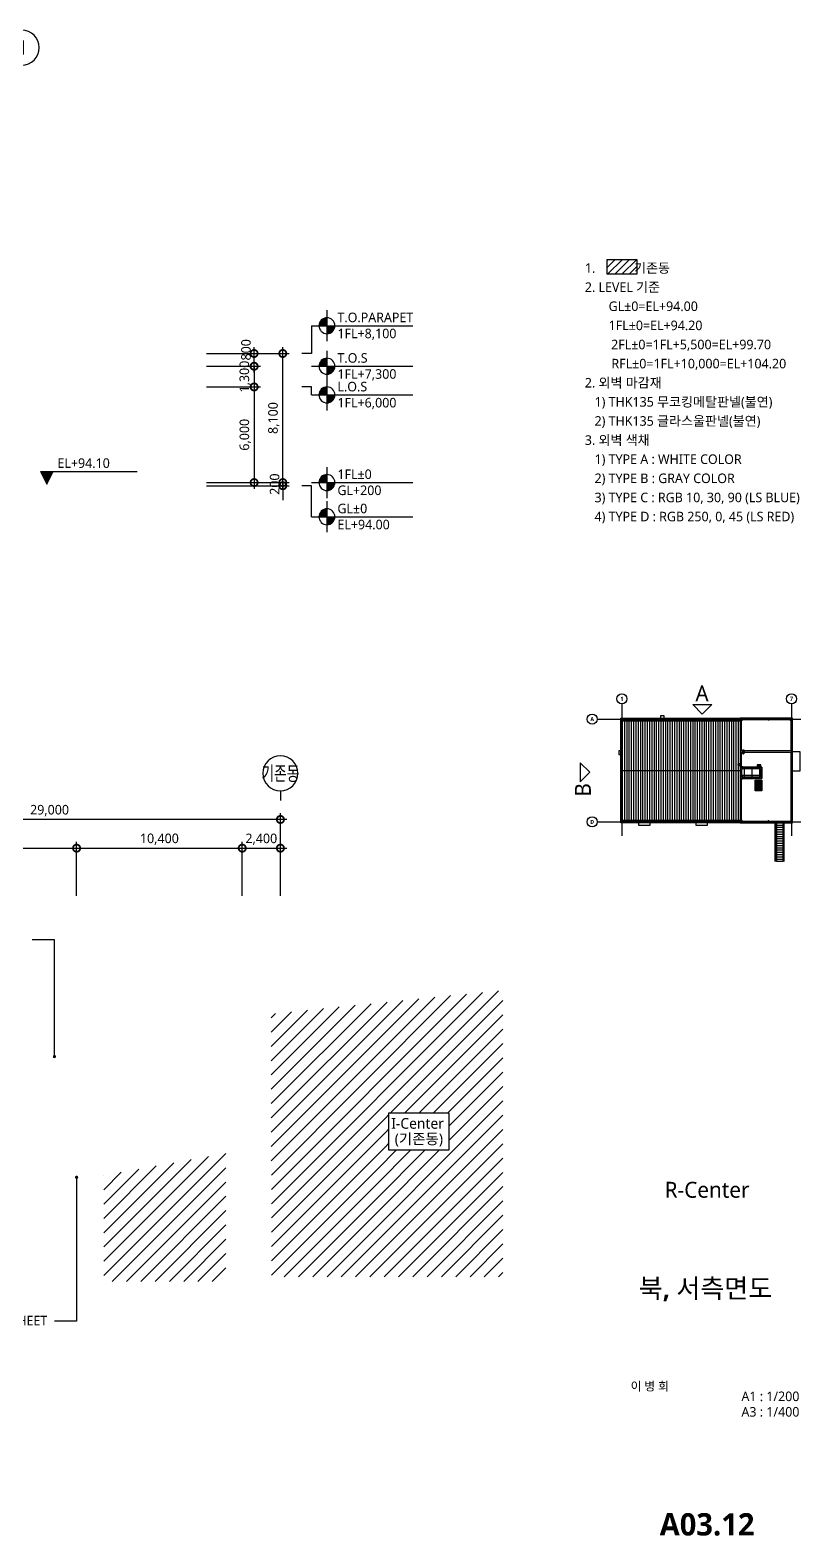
# Model space of a CAD drawing. Header units: millimetres. Extents: x 13413 to 329391, y 5875 to 100395.
# Drawn here: x 280979 to 329391, y 5875 to 100395 of the extents above; entities that cross this region are included whole.
import ezdxf
from ezdxf.enums import TextEntityAlignment as Align
from ezdxf.xclip import XClip

# ---------------------------------------------------------------- set-up
doc = ezdxf.new("R2010")
doc.units = ezdxf.units.MM
doc.header["$LTSCALE"] = 200
doc.header["$XCLIPFRAME"] = 0
for name, pattern in [('CEN-GAUN', [32.2, 30, -1, 0.2, -1]), ('HIDD', [1.05, 0.6, -0.45]), ('XR01-B21-EA-1-P$0$HID', [2.3, 1.5, -0.8])]:
    doc.linetypes.add(name, pattern=pattern)
doc.layers.get('DEFPOINTS').update_dxf_attribs({"color": 137})
for name, color, linetype in [('3TXT', 3, 'Continuous'), ('CAGE_LADDER', 8, 'Continuous'), ('DIM', 7, 'Continuous'), ('ELE-3', 3, 'Continuous'), ('ELE-4', 4, 'Continuous'), ('ELE-5', 5, 'Continuous'), ('ELE-6', 6, 'Continuous'), ('ELE-7', 7, 'Continuous'), ('ELE-8', 8, 'Continuous'), ('ELE-9', 9, 'Continuous'), ('HAT', 8, 'Continuous'), ('R.D', 6, 'Continuous'), ('SYM', 6, 'Continuous'), ('SYM-BUB', 3, 'Continuous'), ('SYM-LEAD', 6, 'Continuous'), ('SYM-LEVEL', 7, 'Continuous'), ('TEXT', 3, 'Continuous'), ('XR-ELEV$0$TEXT', 3, 'Continuous'), ('XR-SHEET$0$TITLE', 7, 'Continuous'), ('XR-SHEET$1$SHT', 5, 'Continuous'), ('XR-SHEET$1$TEXT', 3, 'Continuous')]:
    doc.layers.add(name, color=color, linetype=linetype)
doc.layers.add('CEN', color=1, linetype='CEN-GAUN', plot=False)
doc.styles.add('$0$스타일1', font='malgun.ttf')
doc.styles.add('XR-ELEV$0$스타일1', font='malgun.ttf')
doc.styles.add('XR-SHEET$0$굴림체(옥산)', font='malgun.ttf')
doc.styles.add('맑은고딕B', font='malgunbd.ttf')
doc.styles.add('스타일1', font='malgun.ttf')
doc.dimstyles.new('CJA', dxfattribs={"dimscale": 300, "dimtxt": 2.7, "dimasz": 1, "dimexe": 2, "dimexo": 3, "dimgap": 1, "dimtad": 1, "dimdec": 0, "dimzin": 1, "dimdsep": 46, "dimlunit": 6, "dimtxsty": '$0$스타일1', "dimblk": 'CJDOT', "dimcen": 0.09, "dimdle": 1, "dimclrd": 256, "dimclre": 256, "dimclrt": 3, "dimadec": 0, "dimazin": 0, "dimtfac": 1, "dimtdec": 0, "dimtix": 1, "dimtmove": 2, "dimatfit": 3, "dimldrblk": 'CJDOT', "dimfxl": 1, "dimtolj": 1, "dimtzin": 1, "dimarcsym": 0})
doc.dimstyles.new('DIM-QD 1', dxfattribs={"dimtxt": 3, "dimasz": 1.5, "dimexe": 1, "dimexo": 0, "dimgap": 1, "dimtad": 1, "dimdec": 3, "dimdsep": 46, "dimlunit": 6, "dimtxsty": '$0$스타일1', "dimblk1": 'ARCHTICK', "dimblk2": 'ARCHTICK', "dimsah": 1, "dimcen": 0, "dimclrd": 256, "dimclre": 256, "dimclrt": 3, "dimazin": 2, "dimtfac": 1, "dimtdec": 3, "dimtix": 1, "dimtmove": 2, "dimatfit": 3, "dimldrblk": 'ARCHTICK', "dimfxl": 1, "dimtolj": 1, "dimtzin": 0, "dimarcsym": 0})

# ---------------------------------------------------------------- blocks, each defined once
blk = doc.blocks.new('XR-SHEET$0$TITLE')
at = {"layer": 'XR-SHEET$0$TITLE', "true_color": 0x000000, "style": 'XR-SHEET$0$굴림체(옥산)'}
for tag, height, p in [('동명칭', 6, (776.77, -457.26)), ('SCALE-A1', 3, (797.5, -522)), ('SCALE-A3', 3, (797.5, -527)), ('DATA', 3, (797.5, -540))]:
    blk.add_attdef(tag, text='', height=height, dxfattribs=at).set_placement(p, align=Align.MIDDLE)
for tag, height, p in [('TITLE1', 6, (776.5, -479.4)), ('TITLE4', 6, (776.5, -484.39)), ('TITLE2', 6, (776.5, -489)), ('TITLE5', 6, (776.5, -493.99)), ('TITLE3', 6, (776.5, -498.7)), ('NAME-1', 3, (760.16, -517.5)), ('NAME-2', 3, (760.16, -526.5)), ('A0.00', 7, (776.5, -561))]:
    blk.add_attdef(tag, text='', height=height, dxfattribs=at).set_placement(p, align=Align.MIDDLE_CENTER)
blk = doc.blocks.new('NEW_BUB')
at = {"layer": 'SYM-BUB', "color": 6}
blk.add_line((0, 3), (0, 0), dxfattribs=at)
blk.add_circle((0, 8.5), 5.5, dxfattribs=at)
at = {"layer": 'SYM-BUB', "color": 3, "style": '맑은고딕B'}
blk.add_attdef('X', text='', height=4.5, dxfattribs=at).set_placement((0, 8.5), align=Align.MIDDLE)
blk = doc.blocks.new('_DotSmall')
at = {"color": 0, "linetype": 'ByBlock', "const_width": 0.5}
blk.add_lwpolyline([(-0.0625, 0, 1), (0.0625, 0, 1)], format="xyb", close=True, dxfattribs=at)
blk = doc.blocks.new('*D42')
at = {"layer": 'DEFPOINTS', "color": 0, "transparency": 16777216}
for p in [(291450, 80095), (296850, 80095), (291450, 71995)]:
    blk.add_point(p, dxfattribs=at)
at = {"layer": 'DIM', "color": 7, "lineweight": -2, "transparency": 16777216}
for p, q in [((296850, 71595), (296850, 80495)), ((292050, 80095), (297250, 80095)), ((292050, 71995), (297250, 71995))]:
    blk.add_line(p, q, dxfattribs=at)
at = {"layer": 'DIM', "color": 7, "lineweight": -2, "transparency": 16777216, "xscale": 900, "yscale": 900, "zscale": 900}
for p, rotation in [((296850, 80095), 90), ((296850, 71995), 270)]:
    blk.add_blockref('_DotSmall', p, dxfattribs=dict(at, rotation=rotation))
at = {"layer": 'DIM', "color": 3, "transparency": 16777216, "insert": (296288, 76045), "char_height": 600, "attachment_point": 5, "rotation": 90, "style": '$0$스타일1'}
blk.add_mtext('\\A1;8,100', dxfattribs=at)
blk = doc.blocks.new('CJDOT')
blk.add_line((-2, 0), (2, 0))
at = {"const_width": 0.5}
blk.add_lwpolyline([(-0.25, 0, 1), (0.25, 0, 1)], format="xyb", close=True, dxfattribs=at)
blk = doc.blocks.new('*D43')
at = {"layer": 'DEFPOINTS', "color": 0, "transparency": 16777216}
for p in [(291450, 77995), (291450, 71995), (295050, 71995)]:
    blk.add_point(p, dxfattribs=at)
at = {"layer": 'DIM', "color": 7, "lineweight": -2, "transparency": 16777216}
for p, q in [((292050, 77995), (295450, 77995)), ((295050, 78395), (295050, 71595)), ((292050, 71995), (295450, 71995))]:
    blk.add_line(p, q, dxfattribs=at)
at = {"layer": 'DIM', "color": 7, "lineweight": -2, "transparency": 16777216, "xscale": 900, "yscale": 900, "zscale": 900}
for p, rotation in [((295050, 77995), 90), ((295050, 71995), 270)]:
    blk.add_blockref('_DotSmall', p, dxfattribs=dict(at, rotation=rotation))
at = {"layer": 'DIM', "color": 3, "transparency": 16777216, "insert": (294490, 74995), "char_height": 600, "attachment_point": 5, "rotation": 90, "style": '$0$스타일1'}
blk.add_mtext('\\A1;6,000', dxfattribs=at)
blk = doc.blocks.new('*D44')
at = {"layer": 'DEFPOINTS', "color": 0, "transparency": 16777216}
for p in [(291450, 80095), (295050, 80095), (291450, 79295)]:
    blk.add_point(p, dxfattribs=at)
at = {"layer": 'DIM', "color": 7, "lineweight": -2, "transparency": 16777216}
for p, q in [((295050, 78895), (295050, 80495)), ((292050, 80095), (295450, 80095)), ((292050, 79295), (295450, 79295))]:
    blk.add_line(p, q, dxfattribs=at)
at = {"layer": 'DIM', "color": 7, "lineweight": -2, "transparency": 16777216, "xscale": 900, "yscale": 900, "zscale": 900}
for p, rotation in [((295050, 80095), 90), ((295050, 79295), 270)]:
    blk.add_blockref('_DotSmall', p, dxfattribs=dict(at, rotation=rotation))
at = {"layer": 'DIM', "color": 3, "transparency": 16777216, "insert": (294540, 80326), "char_height": 600, "attachment_point": 5, "rotation": 90, "style": '$0$스타일1'}
blk.add_mtext('\\A1;800', dxfattribs=at)
blk = doc.blocks.new('*D45')
at = {"layer": 'DEFPOINTS', "color": 0, "transparency": 16777216}
for p in [(291450, 71995), (291450, 71795), (296850, 71795)]:
    blk.add_point(p, dxfattribs=at)
at = {"layer": 'DIM', "color": 7, "lineweight": -2, "transparency": 16777216}
for p, q in [((296850, 71995), (296850, 72895)), ((292050, 71995), (297250, 71995)), ((296850, 71995), (296850, 71795)), ((292050, 71795), (297250, 71795)), ((296850, 71795), (296850, 70895))]:
    blk.add_line(p, q, dxfattribs=at)
at = {"layer": 'DIM', "color": 7, "lineweight": -2, "transparency": 16777216, "xscale": 900, "yscale": 900, "zscale": 900}
for p, rotation in [((296850, 71995), 270), ((296850, 71795), 90)]:
    blk.add_blockref('_DotSmall', p, dxfattribs=dict(at, rotation=rotation))
at = {"layer": 'DIM', "color": 3, "transparency": 16777216, "insert": (296340, 71895), "char_height": 600, "attachment_point": 5, "rotation": 90, "style": '$0$스타일1'}
blk.add_mtext('\\A1;200', dxfattribs=at)
blk = doc.blocks.new('LEVEL1')
at = {"layer": 'SYM-LEVEL'}
h = blk.add_hatch(color=6, dxfattribs=at)
edge = h.paths.add_edge_path()
edge.add_ellipse((4.87, 0), major_axis=(1.77, 1.77), ratio=1, start_angle=405, end_angle=495)
edge.add_line((2.37, 0), (4.87, 0))
edge.add_line((4.87, 0), (4.87, 2.5))
edge = h.paths.add_edge_path()
edge.add_ellipse((4.87, 0), major_axis=(1.77, 1.77), ratio=1, start_angle=225, end_angle=315)
edge.add_line((7.37, 0), (4.87, 0))
edge.add_line((4.87, 0), (4.87, -2.5))
at = {"layer": 'SYM-LEVEL', "color": 6}
for p, q in [((4.87, 4.87), (4.87, -4.87)), ((0, 0), (9.74, 0)), ((9.07, 0), (31.8, 0))]:
    blk.add_line(p, q, dxfattribs=at)
blk.add_ellipse((4.87, 0), major_axis=(1.77, 1.77), ratio=1, start_param=5.497787, end_param=11.780972, dxfattribs=at)
at = {"layer": 'SYM-LEVEL', "color": 3, "style": '스타일1'}
for tag, p in [('1층-바닥마감', (8.16, 1.11)), ('EL-+100', (8.16, -3.93))]:
    blk.add_attdef(tag, p, '', height=3, dxfattribs=at)
blk = doc.blocks.new('LEVEL2')
at = {"layer": 'SYM-LEVEL'}
blk.add_hatch(color=6, dxfattribs=at).paths.add_polyline_path([(2, 4), (-2, 4), (0, 0)])
at = {"layer": 'SYM-LEVEL', "color": 6}
for p, q in [((-2, 4), (6.35, 4)), ((-2, 4), (0, 0)), ((0, 0), (2, 4)), ((5.68, 4), (28.41, 4))]:
    blk.add_line(p, q, dxfattribs=at)
at = {"layer": 'SYM-LEVEL', "color": 3, "style": '스타일1'}
for tag, p in [('1층-바닥마감', (3.37, 5.11)), ('EL-+100', (3.37, 0.07))]:
    blk.add_attdef(tag, p, '', height=3, dxfattribs=at)
blk = doc.blocks.new('CAGE_RADDER')
at = {"layer": 'CAGE_LADDER'}
h = blk.add_hatch(dxfattribs=at)
h.set_pattern_fill('GRATE', color=256, scale=100, angle=90, style=0)
h.set_pattern_definition([(90, (814.94, 130.295), (-79.375, -2e-14), []), (180, (814.94, 130.3), (5e-14, -317.5), [])])
h.paths.add_polyline_path([(0, -382), (0, 326), (500, 326), (500, -382)])
for p, q in [((-801, 258), (-802, 263)), ((-761, 270), (-763, 276)), ((-118, 278), (-693, 278)), ((-118, 272), (-693, 272)), ((-526, 278), (-526, 283)), ((-526, 283), (-485, 283)), ((-485, 283), (-485, 278)), ((-157, 272), (-157, -322)), ((-141, 272), (-141, -322)), ((-118, 278), (-118, 272)), ((610, 326), (-97, 326)), ((-97, 326), (-97, 272)), ((610, 272), (-97, 272)), ((0, 214), (0, 268)), ((0, 268), (0, 214)), ((610, 326), (610, 272)), ((-995, -5), (-1001, -5)), ((-995, -46), (-1001, -46)), ((-801, -308), (-802, -314)), ((-761, -321), (-763, -326)), ((-118, -322), (-693, -322)), ((-688, -328), (-693, -328)), ((-626, -328), (-688, -328)), ((-626, -328), (-118, -328)), ((-526, -334), (-526, -328)), ((-485, -334), (-526, -334)), ((-485, -328), (-485, -334)), ((-118, -328), (-118, -322)), ((610, -328), (-97, -328)), ((-97, -382), (-97, -328)), ((610, -382), (-97, -382)), ((0, -268), (0, -214)), ((0, -214), (0, -268)), ((610, -382), (610, -328))]:
    blk.add_line(p, q, dxfattribs=at)
at = {"layer": 'CAGE_LADDER', "linetype": 'XR01-B21-EA-1-P$0$HID'}
for p, q in [((610, 277), (-97, 277)), ((610, -334), (-97, -334))]:
    blk.add_line(p, q, dxfattribs=at)
at = {"layer": 'CAGE_LADDER'}
for points in [[(-97, 278), (-97, 330), (-99, 330, 0.4142136), (-102, 326), (-102, 290, -0.4142136), (-109, 283), (-198, 283, 0.4142136), (-201, 280), (-201, 278)], [(-97, -328), (-97, -380), (-99, -380, -0.4142136), (-102, -377), (-102, -340, 0.4142136), (-109, -334), (-198, -334, -0.4142136), (-201, -331), (-201, -328)]]:
    blk.add_lwpolyline(points, format="xyb", close=True, dxfattribs=at)
blk.add_lwpolyline([(500, 326), (0, 326), (0, -382), (500, -382)], close=True, dxfattribs=at)
for centre, radius, start, end in [((-693, -25), 303, 89.984191, 269.984191), ((-693, -25), 297, 89.984191, 269.984191), ((-686, -39), 324, 103.699797, 111.040763), ((-678, -25), 323, 176.324674, 183.675326), ((-686, -11), 324, 248.959237, 256.300203)]:
    blk.add_arc(centre, radius, start, end, dxfattribs=at)
blk = doc.blocks.new('%%P150RD')
at = {"layer": 'R.D', "color": 1}
for p, q in [((-175, 0), (175, 0)), ((0, 175), (0, -175))]:
    blk.add_line(p, q, dxfattribs=at)
at = {"layer": 'R.D'}
blk.add_circle((0, 0), 75, dxfattribs=at)
blk = doc.blocks.new('A$C34F20437')
at = {"layer": 'CEN'}
for points in [[(-150, 0), (150, 0)], [(0, -150), (0, 150)]]:
    blk.add_lwpolyline(points, dxfattribs=at)
at = {"layer": 'ELE-7'}
blk.add_circle((0, 0), 37.5, dxfattribs=at)
at = {"layer": 'ELE-8'}
blk.add_circle((0, 0), 87.5, dxfattribs=at)
blk = doc.blocks.new('xr-key')
at = {"layer": 'HAT'}
h = blk.add_hatch(dxfattribs=at)
h.set_pattern_fill('LINE', color=251, scale=300, angle=90)
h.set_pattern_definition([(90, (-383837.6, -452418.9), (-952.5, 6e-14), [])])
h.paths.add_polyline_path([(22700, 31500), (9400, 31500), (9400, 23000), (22700, 23000)])
h.paths.add_polyline_path([(34200, 31500), (22700, 31500), (22700, 23000), (34200, 23000)])
h.paths.add_polyline_path([(45700, 31500), (34200, 31500), (34200, 23000), (45700, 23000)])
h.paths.add_polyline_path([(58700, 31500), (45700, 31500), (45700, 23000), (58700, 23000)])
h.paths.add_polyline_path([(22700, 40000), (9400, 40000), (9400, 31500), (22700, 31500)])
h.paths.add_polyline_path([(34200, 40000), (22700, 40000), (22700, 31500), (34200, 31500)])
h.paths.add_polyline_path([(45700, 40000), (34200, 40000), (34200, 31500), (45700, 31500)])
h.paths.add_polyline_path([(58700, 40000), (45700, 40000), (45700, 31500), (58700, 31500)])
h.paths.add_polyline_path([(22700, 52350), (9400, 52350), (9400, 40000), (22700, 40000)])
h.paths.add_polyline_path([(58700, 52350), (45700, 52350), (45700, 40000), (58700, 40000)])
h.paths.add_polyline_path([(45700, 52350), (34200, 52350), (34200, 40000), (45700, 40000)])
h.paths.add_polyline_path([(34200, 52350), (22700, 52350), (22700, 40000), (34200, 40000)])
h.paths.add_polyline_path([(22700, 10650), (34200, 10650), (34200, 23000), (22700, 23000)])
h.paths.add_polyline_path([(9400, 10650), (22700, 10650), (22700, 23000), (9400, 23000)])
h.paths.add_polyline_path([(45700, 10650), (58700, 10650), (58700, 23000), (45700, 23000)])
h.paths.add_polyline_path([(34200, 10650), (45700, 10650), (45700, 23000), (34200, 23000)])
h = blk.add_hatch(dxfattribs=at)
h.set_pattern_fill('ANSI37', color=251, scale=1000, angle=45)
h.set_pattern_definition([(90, (67300, 30512.5), (-3175, 0), []), (180, (67300, 30512.5), (-2e-13, -3175), [])])
h.paths.add_polyline_path([(59400, 28700), (67300, 28700), (67300, 32325), (59400, 32325)])
h = blk.add_hatch(dxfattribs=at)
h.set_pattern_fill('_USER', color=251, scale=500, angle=-90, pattern_type=0)
h.set_pattern_definition([(270, (67350, 33825), (500, -9e-14), [])])
h.paths.add_polyline_path([(67350, 33825), (67350, 32825), (65850, 32825), (65850, 33825)])
h = blk.add_hatch(dxfattribs=at)
h.set_pattern_fill('_USER', color=251, scale=200, pattern_type=0)
h.set_pattern_definition([(0, (-536900, -32900), (0, 200), [])])
h.paths.add_polyline_path([(67600, 27175), (67600, 23300), (65200, 23300), (65200, 27175)])
h = blk.add_hatch(dxfattribs=at)
h.set_pattern_fill('_USER', color=251, scale=950, pattern_type=0)
h.set_pattern_definition([(0, (-368700, -32900), (0, 950), [])])
h.paths.add_polyline_path([(74000, 9565), (74000, -18460), (76700, -18460), (76700, 9565)])
at = {"layer": 'ELE-3', "color": 251}
for p, q in [((59200, 52800), (59200, 39825)), ((59200, 39215), (59200, 32825)), ((59200, 28200), (59200, 10200))]:
    blk.add_line(p, q, dxfattribs=at)
blk.add_lwpolyline([(58700, 9565), (80635, 9565), (80635, 53435), (58700, 53435)], close=True, dxfattribs=at)
for points in [[(59200, 52800), (80000, 52800), (80000, 39825)], [(58700, 39215), (80635, 39215)], [(59200, 39825), (80000, 39825)], [(80000, 39215), (80000, 10200), (59200, 10200)]]:
    blk.add_lwpolyline(points, dxfattribs=at)
at = {"layer": 'ELE-4', "color": 251}
blk.add_line((9400, 31500), (58700, 31500), dxfattribs=at)
for points in [[(58700, 9565), (8765, 9565), (8765, 53435), (58700, 53435)], [(58700, 10200), (9400, 10200), (9400, 52800), (58700, 52800)]]:
    blk.add_lwpolyline(points, dxfattribs=at)
for points in [[(58900, 32825), (67800, 32825), (67800, 28200), (58900, 28200)], [(59400, 32325), (67300, 32325), (67300, 28700), (59400, 28700)], [(67600, 27175), (67600, 23300), (65200, 23300), (65200, 27175)]]:
    blk.add_lwpolyline(points, close=True, dxfattribs=at)
at = {"layer": 'ELE-5', "color": 251}
for p, q in [((9400, 52350), (58700, 52350)), ((9400, 10650), (58700, 10650)), ((74000, 9565), (74000, -18460))]:
    blk.add_line(p, q, dxfattribs=at)
at = {"layer": 'ELE-6', "color": 251}
for p, q in [((73200, 9565), (73200, -18460)), ((73700, 9565), (73700, -18460)), ((76700, -18460), (76700, 9565)), ((77200, -18460), (77200, 9565))]:
    blk.add_line(p, q, dxfattribs=at)
blk.add_lwpolyline([(66100, 32825), (58900, 32825), (58900, 28200), (67800, 28200), (67800, 32825), (67100, 32825)], dxfattribs=at)
at = {"layer": 'ELE-7', "color": 251}
blk.add_lwpolyline([(67350, 32825), (67350, 33825), (65850, 33825), (65850, 32825)], dxfattribs=at)
at = {"layer": 'ELE-8', "color": 251}
for points in [[(26850, 53435), (26850, 54335), (25350, 54335), (25350, 53435)], [(8765, 39750), (7865, 39750), (7865, 38250), (8765, 38250)], [(80635, 39400), (83635, 39400), (83635, 31200), (80615, 31200)], [(16100, 9565), (16100, 8665), (21100, 8665), (21100, 9565)], [(40100, 9565), (40100, 8665), (45100, 8665), (45100, 9565)]]:
    blk.add_lwpolyline(points, dxfattribs=at)
at = {"layer": 'ELE-8', "color": 251, "linetype": 'HIDD'}
for points in [[(59581, 32200), (59581, 33000)], [(59656, 32200), (59656, 33000)], [(59581, 28825), (59581, 28025)], [(59656, 28825), (59656, 28025)]]:
    blk.add_lwpolyline(points, dxfattribs=at)
at = {"layer": 'ELE-8', "color": 251}
blk.add_lwpolyline([(67850, 27425), (67850, 23050), (64950, 23050), (64950, 27425)], close=True, dxfattribs=at)
at = {"layer": 'HAT', "color": 251}
for p, q in [((9200, 58258), (9200, 4115)), ((80200, 58258), (80200, 4115)), ((0, 53000), (84150, 53000)), ((0, 10000), (84150, 10000))]:
    blk.add_line(p, q, dxfattribs=at)
at = {"layer": 'CAGE_LADDER', "color": 251, "rotation": 90}
blk.add_blockref('CAGE_RADDER', (60026, 39455), dxfattribs=at)
at = {"layer": 'CAGE_LADDER', "color": 251}
blk.add_blockref('CAGE_RADDER', (58700, 33982), dxfattribs=at)
at = {"layer": 'ELE-9', "color": 251, "xscale": -1, "rotation": 90}
for p in [(59618, 33000), (59618, 32200)]:
    blk.add_blockref('A$C34F20437', p, dxfattribs=at)
at = {"layer": 'ELE-9', "color": 251, "rotation": 90}
for p in [(59618, 28825), (59618, 28025)]:
    blk.add_blockref('A$C34F20437', p, dxfattribs=at)
at = {"layer": 'R.D', "color": 251, "xscale": -0.6666666666666666, "yscale": 0.6666666666666666, "zscale": 0.6666666666666666}
for p in [(9700, 52600), (20700, 52600), (32700, 52600), (44700, 52600), (51700, 52600), (58200, 52600), (59500, 52600), (70600, 52600), (79700, 52600), (59500, 38715), (9700, 10400), (20700, 10400), (32700, 10400), (44700, 10400), (51700, 10400), (58200, 10400), (59500, 10500), (70600, 10500), (73850, 8050)]:
    blk.add_blockref('%%P150RD', p, dxfattribs=at)
at = {"layer": 'SYM-BUB', "xscale": 380.952380952381, "yscale": 380.952380952381, "zscale": 380.952380952381}
for p, values in [((9200, 58258), {'X': '1'}), ((80200, 58258), {'X': '7'})]:
    blk.add_blockref('NEW_BUB', p, dxfattribs=at).add_auto_attribs(values)
at = {"layer": 'SYM-BUB'}
ref = blk.add_blockref('NEW_BUB', (0, 53000), dxfattribs=dict(at, xscale=380.952380952381, yscale=380.952380952381, zscale=380.952380952381, rotation=90))
ref.add_attrib('X', 'A', dxfattribs={"color": 3, "height": 1667, "style": '맑은고딕B'}).set_placement((-3238, 53000), align=Align.MIDDLE)
ref = blk.add_blockref('NEW_BUB', (0, 10000), dxfattribs=dict(at, xscale=380.952380952381, yscale=380.952380952381, zscale=380.952380952381, rotation=90))
ref.add_attrib('X', 'D', dxfattribs={"color": 3, "height": 1667, "style": '맑은고딕B'}).set_placement((-3238, 10000), align=Align.MIDDLE)
blk = doc.blocks.new('_ARCHTICK')
at = {"color": 0, "linetype": 'ByBlock', "const_width": 0.15}
blk.add_lwpolyline([(-0.5, -0.5), (0.5, 0.5)], dxfattribs=at)
blk = doc.blocks.new('*D82')
at = {"layer": 'DEFPOINTS', "color": 0, "transparency": 16777216}
for p in [(291450, 79295), (291450, 77995), (295050, 77995)]:
    blk.add_point(p, dxfattribs=at)
at = {"layer": 'DIM', "color": 7, "lineweight": -2, "transparency": 16777216}
for p, q in [((295050, 79295), (295050, 80195)), ((292050, 79295), (295450, 79295)), ((295050, 79295), (295050, 77995)), ((292050, 77995), (295450, 77995)), ((295050, 77995), (295050, 77095))]:
    blk.add_line(p, q, dxfattribs=at)
at = {"layer": 'DIM', "color": 7, "lineweight": -2, "transparency": 16777216, "xscale": 900, "yscale": 900, "zscale": 900}
for p, rotation in [((295050, 79295), 270), ((295050, 77995), 90)]:
    blk.add_blockref('_DotSmall', p, dxfattribs=dict(at, rotation=rotation))
at = {"layer": 'DIM', "color": 3, "transparency": 16777216, "insert": (294488, 78645), "char_height": 600, "attachment_point": 5, "rotation": 90, "style": '$0$스타일1'}
blk.add_mtext('\\A1;1,300', dxfattribs=at)
blk = doc.blocks.new('*D98')
at = {"layer": 'DEFPOINTS', "color": 0, "transparency": 16777216}
for p in [(267700, 50844), (267700, 45444), (296700, 45444)]:
    blk.add_point(p, dxfattribs=at)
at = {"layer": 'DIM', "color": 7, "lineweight": -2, "transparency": 16777216}
for p, q in [((267700, 46044), (267700, 51244)), ((296700, 46044), (296700, 51244)), ((297100, 50844), (267300, 50844))]:
    blk.add_line(p, q, dxfattribs=at)
at = {"layer": 'DIM', "color": 7, "lineweight": -2, "transparency": 16777216, "xscale": 900, "yscale": 900, "zscale": 900, "rotation": 180}
blk.add_blockref('_DotSmall', (267700, 50844), dxfattribs=at)
at = {"layer": 'DIM', "color": 7, "lineweight": -2, "transparency": 16777216, "xscale": 900, "yscale": 900, "zscale": 900}
blk.add_blockref('_DotSmall', (296700, 50844), dxfattribs=at)
at = {"layer": 'DIM', "color": 3, "transparency": 16777216, "insert": (282200, 51404), "char_height": 600, "attachment_point": 5, "style": '$0$스타일1'}
blk.add_mtext('\\A1;29,000', dxfattribs=at)
blk = doc.blocks.new('*D100')
at = {"layer": 'DEFPOINTS', "color": 0, "transparency": 16777216}
for p in [(283900, 49044), (269650, 45444), (283900, 45444)]:
    blk.add_point(p, dxfattribs=at)
at = {"layer": 'DIM', "color": 7, "lineweight": -2, "transparency": 16777216}
for p, q in [((269650, 46044), (269650, 49444)), ((283900, 46044), (283900, 49444)), ((269250, 49044), (284300, 49044))]:
    blk.add_line(p, q, dxfattribs=at)
at = {"layer": 'DIM', "color": 7, "lineweight": -2, "transparency": 16777216, "xscale": 900, "yscale": 900, "zscale": 900, "rotation": 180}
blk.add_blockref('_DotSmall', (269650, 49044), dxfattribs=at)
at = {"layer": 'DIM', "color": 7, "lineweight": -2, "transparency": 16777216, "xscale": 900, "yscale": 900, "zscale": 900}
blk.add_blockref('_DotSmall', (283900, 49044), dxfattribs=at)
at = {"layer": 'DIM', "color": 3, "transparency": 16777216, "insert": (276775, 49606), "char_height": 600, "attachment_point": 5, "style": '$0$스타일1'}
blk.add_mtext('\\A1;14,250', dxfattribs=at)
blk = doc.blocks.new('*D101')
at = {"layer": 'DEFPOINTS', "color": 0, "transparency": 16777216}
for p in [(294300, 49044), (283900, 45444), (294300, 45444)]:
    blk.add_point(p, dxfattribs=at)
at = {"layer": 'DIM', "color": 7, "lineweight": -2, "transparency": 16777216}
for p, q in [((283900, 46044), (283900, 49444)), ((294300, 46044), (294300, 49444)), ((283500, 49044), (294700, 49044))]:
    blk.add_line(p, q, dxfattribs=at)
at = {"layer": 'DIM', "color": 7, "lineweight": -2, "transparency": 16777216, "xscale": 900, "yscale": 900, "zscale": 900, "rotation": 180}
blk.add_blockref('_DotSmall', (283900, 49044), dxfattribs=at)
at = {"layer": 'DIM', "color": 7, "lineweight": -2, "transparency": 16777216, "xscale": 900, "yscale": 900, "zscale": 900}
blk.add_blockref('_DotSmall', (294300, 49044), dxfattribs=at)
at = {"layer": 'DIM', "color": 3, "transparency": 16777216, "insert": (289100, 49606), "char_height": 600, "attachment_point": 5, "style": '$0$스타일1'}
blk.add_mtext('\\A1;10,400', dxfattribs=at)
blk = doc.blocks.new('*D102')
at = {"layer": 'DEFPOINTS', "color": 0, "transparency": 16777216}
for p in [(296700, 49044), (294300, 45444), (296700, 45444)]:
    blk.add_point(p, dxfattribs=at)
at = {"layer": 'DIM', "color": 7, "lineweight": -2, "transparency": 16777216}
for p, q in [((294300, 46044), (294300, 49444)), ((296700, 46044), (296700, 49444)), ((293900, 49044), (297100, 49044))]:
    blk.add_line(p, q, dxfattribs=at)
at = {"layer": 'DIM', "color": 7, "lineweight": -2, "transparency": 16777216, "xscale": 900, "yscale": 900, "zscale": 900, "rotation": 180}
blk.add_blockref('_DotSmall', (294300, 49044), dxfattribs=at)
at = {"layer": 'DIM', "color": 7, "lineweight": -2, "transparency": 16777216, "xscale": 900, "yscale": 900, "zscale": 900}
blk.add_blockref('_DotSmall', (296700, 49044), dxfattribs=at)
at = {"layer": 'DIM', "color": 3, "transparency": 16777216, "insert": (295500, 49604), "char_height": 600, "attachment_point": 5, "style": '$0$스타일1'}
blk.add_mtext('\\A1;2,400', dxfattribs=at)

msp = doc.modelspace()

# ---------------------------------------------------------------- hatches: boundary and pattern name
at = {"layer": 'HAT'}
h = msp.add_hatch(dxfattribs=at)
h.set_pattern_fill('ANSI31', color=256, scale=100)
h.set_pattern_definition([(45, (167542.27, 17.5), (-224.5064, 224.5064), [])])
h.paths.add_polyline_path([(317204.2, 85977.5), (317204.2, 85088.8), (319102, 85088.8), (319102, 85977.5)])
h = msp.add_hatch(dxfattribs=at)
h.set_pattern_fill('ANSI31', color=256, scale=200)
h.set_pattern_definition([(45, (-12316.34, 118800), (-449.0128, 449.0128), [])])
h.paths.add_polyline_path([(296126.5, 38643.6), (310670.8, 40119.4), (310670.8, 22143.6), (296133.5, 22143.6)])
h = msp.add_hatch(dxfattribs=at)
h.set_pattern_fill('ANSI31', color=256, scale=200)
h.set_pattern_definition([(45, (238249.44, 0), (-449.013, 449.013), [])])
h.paths.add_polyline_path([(293278.6, 21843.6), (293278.6, 29891.3), (285607.3, 28501.2), (285607.3, 21843.6)])

# ---------------------------------------------------------------- linework, layer by layer
at = {"layer": 'HAT', "color": 6}
msp.add_lwpolyline([(317204.2, 85088.8), (319102, 85088.8), (319102, 85977.5), (317204.2, 85977.5)], close=True, dxfattribs=at)
at = {"layer": 'SYM'}
for points in [[(323200.3, 57451.9), (322600.3, 58051.9), (323800.3, 58051.9), (323200.3, 57451.9)], [(316128.3, 53809.8), (315528.3, 54409.8), (315528.3, 53209.8), (316128.3, 53809.8)]]:
    msp.add_lwpolyline(points, dxfattribs=at)
at = {"layer": 'SYM-LEVEL', "color": 6}
for points in [[(298650, 81839.8), (298650, 80094.9), (298050, 80094.9)], [(298650, 77494.9), (298650, 77994.9), (298050, 77994.9)], [(298650, 69844.7), (298650, 71794.9), (298050, 71794.9)]]:
    msp.add_lwpolyline(points, dxfattribs=at)

# ---------------------------------------------------------------- block references
ref = msp.add_blockref('xr-key', (316768.6, 49194.6), dxfattribs=dict(xscale=0.15, yscale=0.15, zscale=0.15))
XClip(ref).set_block_clipping_path([(-12457.5253566643, -6646.1549308344), (102209.1413113233, 68036.1980107356)])
at = {"layer": 'SYM-BUB'}
ref = msp.add_blockref('NEW_BUB', (280450, 97594.9), dxfattribs=dict(at, xscale=-200.0000000000001, yscale=200.0000000000001, zscale=200.0000000000001))
ref.add_attrib('X', '1', dxfattribs={"color": 3, "height": 900, "style": '맑은고딕B'}).set_placement((280450, 99294.9), align=Align.MIDDLE)
ref = msp.add_blockref('NEW_BUB', (296700, 52043.6), dxfattribs=dict(at, xscale=-200.0000000000001, yscale=200.0000000000001, zscale=200.0000000000001))
ref.add_attrib('X', '기존동', dxfattribs={"color": 3, "height": 900, "style": '맑은고딕B', "width": 0.7}).set_placement((296700, 53743.6), align=Align.MIDDLE)
at = {"layer": 'SYM-LEVEL', "xscale": 200.000000000167, "yscale": 200.000000000167, "zscale": 200.000000000167}
for p, values in [((298650, 81839.8), {'EL-+100': '1FL+8,100', '1층-바닥마감': 'T.O.PARAPET'}), ((298650, 79294.9), {'EL-+100': '1FL+7,300', '1층-바닥마감': 'T.O.S'}), ((298650, 77494.9), {'EL-+100': '1FL+6,000', '1층-바닥마감': 'L.O.S'}), ((298650, 71994.9), {'EL-+100': 'GL+200', '1층-바닥마감': '1FL±0'}), ((298650, 69844.7), {'EL-+100': 'EL+94.00', '1층-바닥마감': 'GL±0'})]:
    msp.add_blockref('LEVEL1', p, dxfattribs=at).add_auto_attribs(values)
at = {"layer": 'SYM-LEVEL'}
ref = msp.add_blockref('LEVEL2', (282024.2, 71894.9), dxfattribs=dict(at, xscale=200.000000000167, yscale=200.000000000167, zscale=200.000000000167))
ref.add_attrib('1층-바닥마감', 'EL+94.10', (282698.4, 72916), dxfattribs={"color": 3, "height": 600, "style": '스타일1'})
at = {"layer": 'TEXT'}
ref = msp.add_blockref('XR-SHEET$0$TITLE', (168200, 0), dxfattribs=dict(at, xscale=200, yscale=200, zscale=200))
ref.add_attrib('TITLE2', '북, 서측면도', dxfattribs={"layer": 'XR-SHEET$1$SHT', "color": 4, "true_color": 0x000004, "height": 1200, "style": '맑은고딕B'}).set_placement((323400.1, 21417.2), align=Align.MIDDLE_CENTER)
ref.add_attrib('NAME-1', '이 병 희', dxfattribs={"layer": 'XR-SHEET$1$TEXT', "color": 3, "true_color": 0x000003, "height": 540, "style": '스타일1'}).set_placement((318700, 15266.5, 2754.3), align=Align.MIDDLE_LEFT)
ref.add_attrib('SCALE-A1', 'A1 : 1/200', dxfattribs={"layer": 'XR-SHEET$1$SHT', "color": 3, "true_color": 0x000003, "height": 600, "style": '스타일1'}).set_placement((327478.2, 14634.4), align=Align.MIDDLE_CENTER)
ref.add_attrib('SCALE-A3', 'A3 : 1/400', dxfattribs={"layer": 'XR-SHEET$1$SHT', "color": 3, "true_color": 0x000003, "height": 600, "style": '스타일1'}).set_placement((327478.2, 13661.5), align=Align.MIDDLE_CENTER)
ref.add_attrib('A0.00', 'A03.12', dxfattribs={"layer": 'XR-SHEET$1$SHT', "color": 4, "true_color": 0x000004, "height": 1400, "style": '맑은고딕B'}).set_placement((323500, 6600), align=Align.MIDDLE_CENTER)

# ---------------------------------------------------------------- texts
at = {"layer": '3TXT', "style": '스타일1'}
for s, p in [('   GL±0=EL+94.00', (319812.4, 83061.1)), ('   1FL±0=EL+94.20', (319957.5, 81861.1)), ('   2FL±0=1FL+5,500=EL+99.70', (322191.6, 80661.1)), ('   RFL±0=1FL+10,000=EL+104.20', (322676.1, 79461.1))]:
    msp.add_text(s, height=600, dxfattribs=at).set_placement(p, align=Align.MIDDLE_CENTER)
at = {"layer": 'SYM', "style": '스타일1'}
msp.add_text('A', height=1000, dxfattribs=at).set_placement((323181.1, 58757.3), align=Align.MIDDLE_CENTER)
msp.add_text('B', height=1000, rotation=90, dxfattribs=at).set_placement((315698.3, 52701.6), align=Align.MIDDLE_CENTER)
at = {"layer": 'TEXT', "color": 3, "style": '스타일1'}
for s, p in [('1.            기존동', (315820.7, 85161.1)), ('2. LEVEL 기준', (315820.7, 83961.1)), ('2. 외벽 마감재', (315820.7, 77961.1)), ('1) THK135 무코킹메탈판넬(불연)', (316430.7, 76761.1)), ('2) THK135 글라스울판넬(불연)', (316430.7, 75561.1)), ('3. 외벽 색채', (315820.7, 74361.1)), ('1) TYPE A : WHITE COLOR', (316430.7, 73161.1)), ('2) TYPE B : GRAY COLOR', (316430.7, 71961.1)), ('3) TYPE C : RGB 10, 30, 90 (LS BLUE)', (316430.7, 70761.1)), ('4) TYPE D : RGB 250, 0, 45 (LS RED)', (316430.7, 69561.1))]:
    msp.add_text(s, height=600, dxfattribs=at).set_placement(p)
at = {"layer": 'TEXT', "style": '스타일1'}
msp.add_text('R-Center', height=1000, dxfattribs=at).set_placement((323500, 27600), align=Align.MIDDLE_CENTER)
at = {"layer": 'XR-ELEV$0$TEXT', "color": 3, "style": 'XR-ELEV$0$스타일1'}
msp.add_text('THK3 AL. SHEET', height=600, dxfattribs=at).set_placement((276278, 19088.9))

# ---------------------------------------------------------------- dimensions: what is measured, and where the dimension line sits
at = {"layer": 'DIM'}
dim = msp.add_linear_dim(base=(295050, 80094.9), p1=(291450, 79294.9), p2=(291450, 80094.9), angle=90, dimstyle='CJA', override={"dimscale": 200, "dimtxt": 3, "dimasz": 4.5, "dimblk1": 'DotSmall', "dimblk2": 'DotSmall', "dimsah": 1, "dimdle": 2, "dimclrd": 7, "dimclre": 7}, dxfattribs=at)
dim.commit()
dim.dimension.update_dxf_attribs({"geometry": '*D44', "text_midpoint": (294540, 80325.5), "dimtype": 160})
for base, p1, p2, angle, picture, middle in [((296850, 80094.9), (291450, 71994.9), (291450, 80094.9), 270, '*D42', (296288, 76044.9)), ((295050, 77994.9), (291450, 79294.9), (291450, 77994.9), 270, '*D82', (294488, 78644.9)), ((295050, 71994.9), (291450, 77994.9), (291450, 71994.9), 270, '*D43', (294489.7, 74994.9)), ((296850, 71794.9), (291450, 71994.9), (291450, 71794.9), 90, '*D45', (296340, 71894.9))]:
    dim = msp.add_linear_dim(base=base, p1=p1, p2=p2, angle=angle, dimstyle='CJA', override={"dimscale": 200, "dimtxt": 3, "dimasz": 4.5, "dimblk1": 'DotSmall', "dimblk2": 'DotSmall', "dimsah": 1, "dimdle": 2, "dimclrd": 7, "dimclre": 7}, dxfattribs=at)
    dim.commit()
    dim.dimension.update_dxf_attribs({"geometry": picture, "text_midpoint": middle})
for base, p1, p2, picture, middle in [((267700, 50843.6), (296700, 45443.6), (267700, 45443.6), '*D98', (282200, 51404)), ((283900, 49043.6), (269650, 45443.6), (283900, 45443.6), '*D100', (276775, 49605.6)), ((294300, 49043.6), (283900, 45443.6), (294300, 45443.6), '*D101', (289100, 49605.6)), ((296700, 49043.6), (294300, 45443.6), (296700, 45443.6), '*D102', (295500, 49604))]:
    dim = msp.add_linear_dim(base=base, p1=p1, p2=p2, dimstyle='CJA', override={"dimscale": 200, "dimtxt": 3, "dimasz": 4.5, "dimblk1": 'DotSmall', "dimblk2": 'DotSmall', "dimsah": 1, "dimdle": 2, "dimclrd": 7, "dimclre": 7}, dxfattribs=at)
    dim.commit()
    dim.dimension.update_dxf_attribs({"geometry": picture, "text_midpoint": middle})

# ---------------------------------------------------------------- leaders
at = {"layer": 'SYM-LEAD'}
for points in [[(282508.6, 35961, 1), (282508.6, 43298.6, 1), (281108.6, 43298.6, 1)], [(283902, 28385.2, 1), (283902, 19362.6, 1), (282502, 19362.6, 1)]]:
    msp.add_leader(points, dimstyle='DIM-QD 1', override={"dimscale": 100, "dimasz": 2, "dimtad": 0, "dimclrd": 6, "dimldrblk": 'DOT'}, dxfattribs=at)

# ---------------------------------------------------------------- next in the draw order: wipeouts: each hides what was drawn before it
msp.add_wipeout([(307299.3, 32413.2), (307299.3, 30101.9), (303497, 30101.9), (303497, 32413.2)])

# ---------------------------------------------------------------- next in the draw order: linework, layer by layer
msp.add_lwpolyline([(307299.3, 32413.2), (303497, 32413.2), (303497, 30101.9), (307299.3, 30101.9)], close=True)

# ---------------------------------------------------------------- next in the draw order: texts
at = {"layer": 'TEXT', "style": '스타일1'}
for s, p in [('I-Center', (305316.1, 31766.1)), ('(기존동)', (305396.7, 30795.2))]:
    msp.add_text(s, height=666.67, dxfattribs=at).set_placement(p, align=Align.MIDDLE_CENTER)

doc.saveas('drawing.dxf')
